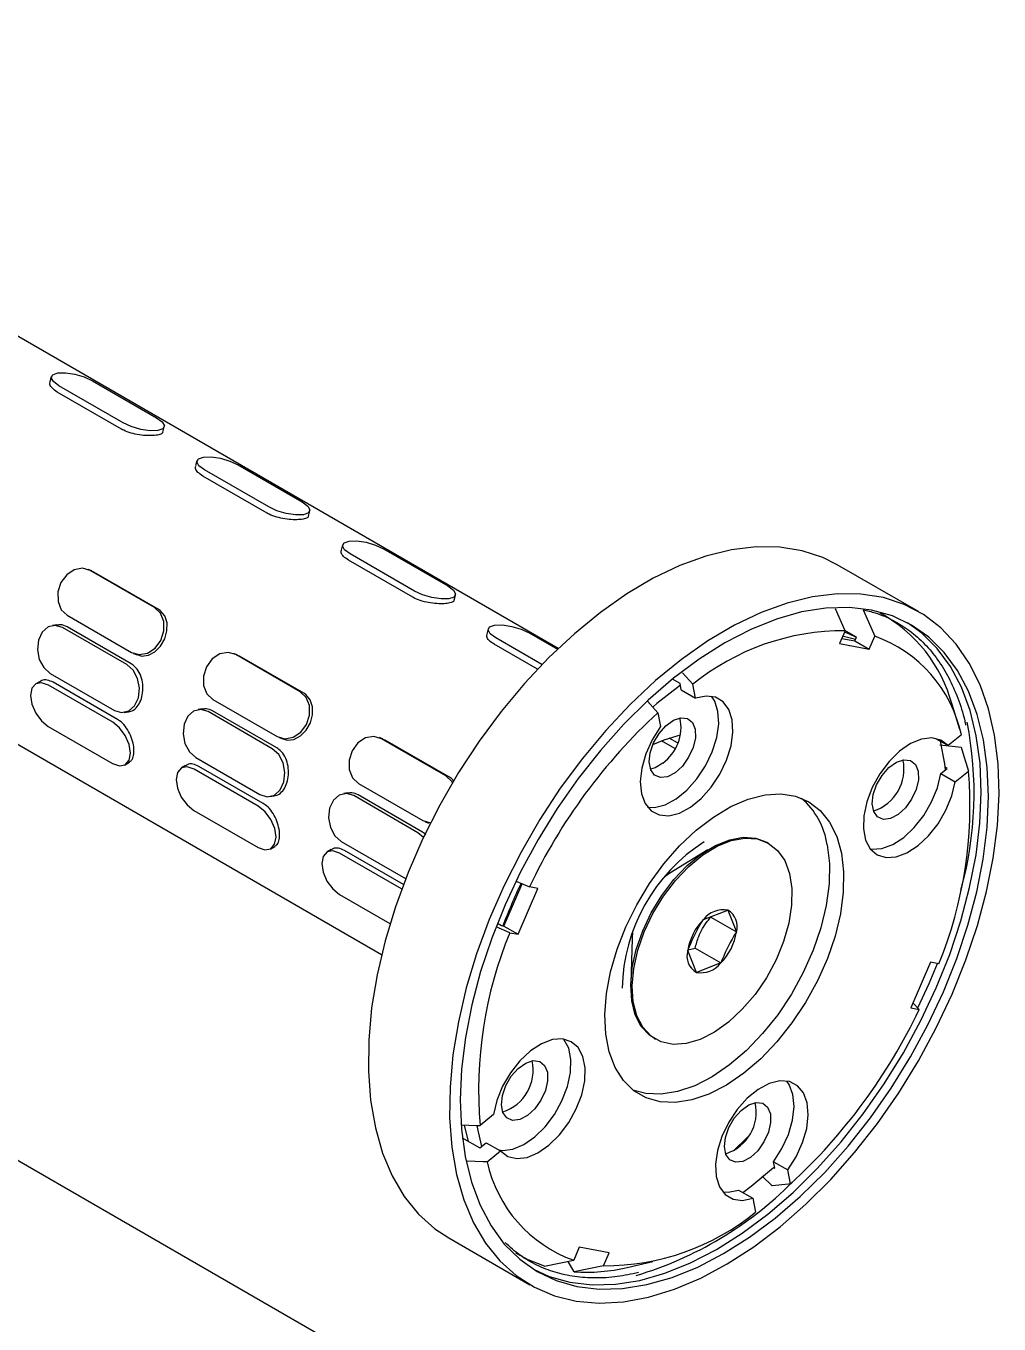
# Model space of a CAD drawing. Extents: x -1084 to 1049, y -151 to 450.
# Drawn here: x -331.4 to -291.2, y 252.4 to 306 of the extents above; entities that cross this region are included whole.
import ezdxf

# ---------------------------------------------------------------- set-up
doc = ezdxf.new("R2010")
doc.units = 0
doc.header["$LTSCALE"] = 23.1
doc.header["$MEASUREMENT"] = 0
doc.layers.get('0').update_dxf_attribs({"linetype": 'CONTINUOUS'})

msp = doc.modelspace()

# ---------------------------------------------------------------- linework, layer by layer
at = {"color": 7, "linetype": 'Continuous', "lineweight": 25}
for p, q in [((-309.41427, 280.33027), (-448.57198, 360.6643)), ((-455.86232, 348.03569), (-316.70461, 267.70165)), ((-309.41427, 246.31113), (-448.57198, 326.64517)), ((-330.33733, 291.54469), (-330.39525, 291.32992)), ((-327.44057, 289.38142), (-330.09195, 290.91203)), ((-327.3713, 289.63828), (-330.02268, 291.16889)), ((-328.6407, 291.37809), (-325.98931, 289.84748)), ((-325.73259, 289.25691), (-325.67467, 289.47168)), ((-324.32752, 288.0753), (-324.38544, 287.86053)), ((-321.36149, 286.16889), (-324.01288, 287.69951)), ((-322.63089, 287.9087), (-319.9795, 286.37809)), ((-321.43076, 285.91203), (-324.08215, 287.44264)), ((-319.72278, 285.78753), (-319.66486, 286.0023)), ((-318.31771, 284.60591), (-318.37563, 284.39114)), ((-315.42096, 282.44264), (-318.07234, 283.97325)), ((-315.35169, 282.69951), (-318.00307, 284.23012)), ((-316.62108, 284.43932), (-313.9697, 282.9087)), ((-328.66618, 283.52572), (-328.81745, 283.58624)), ((-326.07718, 282.01245), (-328.72857, 283.54307)), ((-328.57577, 283.48193), (-328.67058, 283.51323)), ((-325.92439, 281.95132), (-328.57577, 283.48193)), ((-294.5418, 281.84692), (-297.89585, 283.78317)), ((-313.71297, 282.31814), (-313.65506, 282.53291)), ((-297.57671, 281.06119), (-297.97236, 281.96034)), ((-296.82775, 281.91925), (-296.34874, 280.83067)), ((-330.11373, 281.30275), (-330.28792, 281.27638)), ((-329.68021, 281.69538), (-327.02883, 280.16477)), ((-327.22579, 279.661), (-329.87717, 281.19161)), ((-327.03798, 279.68943), (-329.68936, 281.22004)), ((-312.30791, 281.13653), (-312.36583, 280.92175)), ((-310.08845, 279.66111), (-311.99326, 280.76073)), ((-310.61128, 280.96993), (-309.44781, 280.29827)), ((-297.57671, 281.06119), (-297.80601, 280.52914)), ((-297.71449, 280.74149), (-297.16723, 280.63876)), ((-297.10108, 280.79225), (-297.58004, 281.06875)), ((-297.16723, 280.63876), (-297.10108, 280.79225)), ((-296.57804, 280.29862), (-296.34874, 280.83067)), ((-310.27134, 279.46983), (-312.06253, 280.50387)), ((-297.80601, 280.52914), (-296.57804, 280.29862)), ((-297.16723, 280.63876), (-296.57804, 280.29862)), ((-326.93995, 280.12159), (-326.78868, 280.06106)), ((-322.65637, 280.05633), (-322.80764, 280.11686)), ((-320.06737, 278.54307), (-322.71876, 280.07368)), ((-322.56597, 280.01254), (-322.66078, 280.04384)), ((-319.91458, 278.48193), (-322.56597, 280.01254)), ((-330.38689, 279.30149), (-327.73551, 277.77087)), ((-304.28779, 279.32747), (-303.85626, 278.84874)), ((-330.80308, 278.96821), (-330.97698, 278.86868)), ((-327.80506, 277.28639), (-330.45644, 278.817)), ((-327.60488, 277.40096), (-330.25627, 278.93157)), ((-304.38668, 278.88851), (-304.69548, 279.06677)), ((-304.33354, 278.61694), (-304.38668, 278.88851)), ((-304.33354, 278.61694), (-303.74435, 278.27681)), ((-303.74435, 278.27681), (-303.85626, 278.84874)), ((-323.67041, 278.22599), (-321.01902, 276.69538)), ((-305.2998, 277.67698), (-305.72339, 278.1469)), ((-327.32476, 277.68611), (-327.15056, 277.71247)), ((-324.10392, 277.83336), (-324.27812, 277.80699)), ((-321.21598, 276.19161), (-323.86737, 277.72222)), ((-321.02817, 276.22004), (-323.67956, 277.75065)), ((-305.2998, 277.67698), (-305.18789, 277.10504)), ((-292.83527, 276.97738), (-293.15524, 278.01059)), ((-330.46276, 277.11242), (-327.81137, 275.5818)), ((-320.93014, 276.6522), (-320.77887, 276.59168)), ((-316.64657, 276.58694), (-316.79784, 276.64747)), ((-314.05757, 275.07368), (-316.70895, 276.60429)), ((-316.55616, 276.54315), (-316.65097, 276.57445)), ((-313.90478, 275.01254), (-316.55616, 276.54315)), ((-304.60634, 276.19949), (-305.14728, 276.51178)), ((-304.49196, 276.43032), (-304.83332, 276.62738)), ((-293.83721, 276.61666), (-293.32469, 276.32078)), ((-292.77346, 276.76823), (-293.32469, 276.32078)), ((-293.66696, 276.35611), (-292.78533, 276.25054)), ((-327.29084, 275.53012), (-327.11694, 275.62965)), ((-324.79328, 275.49882), (-324.96717, 275.3993)), ((-324.37709, 275.8321), (-321.7257, 274.30149)), ((-321.59508, 273.93157), (-324.24646, 275.46218)), ((-293.62082, 275.16315), (-293.35908, 275.37561)), ((-293.35908, 275.37561), (-293.44458, 275.42497)), ((-321.79525, 273.817), (-324.44664, 275.34761)), ((-293.62082, 275.16315), (-293.03162, 274.82302)), ((-293.03162, 274.82302), (-292.48039, 275.27047)), ((-318.09412, 274.36397), (-318.26831, 274.3376)), ((-317.6606, 274.75661), (-315.00922, 273.22599)), ((-321.31495, 274.21672), (-321.14076, 274.24309)), ((-315.20618, 272.72222), (-317.85756, 274.25283)), ((-315.01837, 272.75065), (-317.66975, 274.28126)), ((-324.45295, 273.64303), (-321.80157, 272.11242)), ((-314.97962, 272.53155), (-315.20618, 272.72222)), ((-314.92033, 273.18282), (-314.76907, 273.12229)), ((-321.28103, 272.06073), (-321.10713, 272.16026)), ((-318.36728, 272.36271), (-315.7159, 270.8321)), ((-300.72947, 272.28594), (-300.79214, 272.32212)), ((-318.78347, 272.02944), (-318.95737, 271.92991)), ((-315.87769, 270.40087), (-318.43683, 271.87823)), ((-315.80676, 270.59005), (-318.23666, 271.99279)), ((-303.245, 272.01934), (-304.80555, 271.0529)), ((-311.66173, 268.87319), (-310.90939, 270.6189)), ((-311.12741, 270.71437), (-310.60514, 270.48567)), ((-304.80555, 271.0529), (-305.00762, 270.91306)), ((-318.44314, 270.17364), (-316.35913, 268.97057)), ((-311.07253, 268.53305), (-310.25902, 270.42069)), ((-310.25902, 270.42069), (-310.60514, 270.48567)), ((-303.41932, 269.14275), (-302.41288, 269.5287)), ((-302.41288, 269.5287), (-302.05594, 268.63073)), ((-311.92716, 268.98752), (-311.76158, 268.89193)), ((-303.1165, 269.24298), (-302.05594, 268.63073)), ((-311.41865, 268.59802), (-311.98042, 268.84403)), ((-311.76158, 268.89193), (-311.66173, 268.87319)), ((-311.66173, 268.87319), (-311.07253, 268.53305)), ((-311.41865, 268.59802), (-311.07253, 268.53305)), ((-306.36588, 268.35004), (-306.42239, 266.51534)), ((-304.06519, 267.88566), (-303.766, 267.95906)), ((-303.766, 267.95906), (-302.70544, 267.34681)), ((-303.71189, 266.96086), (-304.06883, 267.85883)), ((-302.70544, 267.34681), (-303.71189, 266.96086)), ((-294.04984, 267.37784), (-294.86334, 265.49019)), ((-293.70372, 267.31286), (-294.04984, 267.37784)), ((-294.86334, 265.49019), (-294.51723, 265.42522)), ((-294.77347, 265.69873), (-294.51723, 265.42522)), ((-305.45796, 264.2398), (-305.39529, 264.20362)), ((-312.09075, 261.08787), (-312.64198, 260.64042)), ((-313.29739, 260.64195), (-313.12991, 259.99562)), ((-312.77535, 260.6384), (-312.74994, 260.50336)), ((-312.74994, 260.50336), (-312.57624, 259.77653)), ((-313.37567, 260.1375), (-312.64862, 259.71778)), ((-312.64862, 259.71778), (-312.38688, 259.93024)), ((-312.38688, 259.93024), (-311.79768, 259.5901)), ((-302.16559, 259.60416), (-301.60208, 260.15891)), ((-312.34891, 259.14265), (-311.79768, 259.5901)), ((-300.5303, 258.90891), (-300.47054, 258.87441)), ((-300.52367, 259.14598), (-299.93448, 258.80584)), ((-300.47054, 258.87441), (-300.52367, 259.14598)), ((-299.82257, 258.23391), (-299.93448, 258.80584)), ((-300.58884, 258.14351), (-300.99797, 258.54789)), ((-301.96722, 257.97422), (-301.37802, 257.63408)), ((-301.37802, 257.63408), (-301.26611, 257.06214)), ((-313.93461, 256.00021), (-310.58056, 254.06397)), ((-308.54433, 255.61227), (-308.77363, 255.08021)), ((-307.31636, 255.38175), (-308.54433, 255.61227)), ((-309.98364, 254.83348), (-308.77363, 255.08021)), ((-308.75567, 254.60296), (-309.01006, 255.032)), ((-307.54566, 254.8497), (-307.31636, 255.38175)), ((-306.56499, 254.78171), (-305.51024, 255.02131)), ((-307.54566, 254.8497), (-308.75567, 254.60296))]:
    msp.add_line(p, q, dxfattribs=at)
at = {"color": 7, "linetype": 'Continuous', "lineweight": 25, "flags": 128}
for points in [[(-330.02268, 291.16889), (-330.25193, 291.33956), (-330.34108, 291.50017), (-330.27656, 291.62627), (-330.06819, 291.69866), (-329.74769, 291.70633), (-329.36387, 291.6481), (-328.97514, 291.53284), (-328.6407, 291.37809)], [(-325.98931, 289.84748), (-325.76007, 289.67681), (-325.67092, 289.5162), (-325.73544, 289.3901), (-325.94381, 289.31771), (-326.2643, 289.31005), (-326.64813, 289.36828), (-327.03686, 289.48354), (-327.3713, 289.63828)], [(-324.01288, 287.69951), (-324.24212, 287.87017), (-324.33127, 288.03078), (-324.26675, 288.15688), (-324.05838, 288.22928), (-323.73789, 288.23694), (-323.35406, 288.17871), (-322.96533, 288.06345), (-322.63089, 287.9087)], [(-319.9795, 286.37809), (-319.75026, 286.20742), (-319.66111, 286.04682), (-319.72563, 285.92072), (-319.934, 285.84832), (-320.2545, 285.84066), (-320.63832, 285.89889), (-321.02705, 286.01415), (-321.36149, 286.16889)], [(-318.00307, 284.23012), (-318.23232, 284.40079), (-318.32147, 284.5614), (-318.25694, 284.6875), (-318.04857, 284.75989), (-317.72808, 284.76755), (-317.34425, 284.70932), (-316.95553, 284.59406), (-316.62108, 284.43932)], [(-297.89585, 283.78317), (-298.48737, 284.07763), (-299.34931, 284.36168), (-300.27254, 284.51062), (-301.24847, 284.52308), (-302.26796, 284.39892), (-303.32151, 284.13931), (-304.39928, 283.74668), (-305.4912, 283.22469), (-306.58708, 282.57821), (-307.67668, 281.81328), (-308.74984, 280.93704), (-309.79653, 279.95768), (-310.80699, 278.88433), (-311.77177, 277.72702), (-312.68187, 276.49655), (-313.52879, 275.20441), (-314.30463, 273.86267), (-315.00214, 272.48386), (-315.6148, 271.08084), (-316.13691, 269.66672), (-316.56357, 268.2547), (-316.89082, 266.85797), (-317.11559, 265.48956), (-317.23578, 264.16225), (-317.25028, 262.88844), (-317.15894, 261.68001), (-316.96263, 260.54825), (-316.66317, 259.50373), (-316.26336, 258.5562), (-315.76693, 257.71451), (-315.17851, 256.98651), (-314.50361, 256.37901), (-313.93461, 256.00021)], [(-328.72857, 283.54307), (-329.04663, 283.63545), (-329.38871, 283.57312), (-329.70273, 283.36557), (-329.94089, 283.04439), (-330.06691, 282.65849), (-330.06163, 282.26661), (-329.92584, 281.92841), (-329.68021, 281.69538)], [(-313.9697, 282.9087), (-313.74045, 282.73804), (-313.6513, 282.57743), (-313.71583, 282.45133), (-313.9242, 282.37894), (-314.24469, 282.37127), (-314.62852, 282.4295), (-315.01724, 282.54476), (-315.35169, 282.69951)], [(-293.81281, 264.67003), (-293.15696, 266.06257), (-292.58891, 267.47279), (-292.11397, 268.88751), (-291.73658, 270.29353), (-291.46025, 271.67772), (-291.28756, 273.02715), (-291.22014, 274.32924), (-291.2586, 275.57181), (-291.4026, 276.74327), (-291.65077, 277.83268), (-292.00082, 278.82987), (-292.44946, 279.72552), (-292.99252, 280.51129), (-293.62491, 281.17982), (-294.34074, 281.72488), (-295.13333, 282.14138), (-295.99526, 282.42543), (-296.9185, 282.57437), (-297.89442, 282.58683), (-298.91392, 282.46267), (-299.96747, 282.20307), (-301.04523, 281.81043), (-302.13715, 281.28844), (-303.23303, 280.64196), (-304.32264, 279.87703), (-305.3958, 279.00079), (-306.44249, 278.02143), (-307.45294, 276.94808), (-308.41773, 275.79077), (-309.32783, 274.5603), (-310.17475, 273.26816), (-310.95059, 271.92643), (-311.64809, 270.54761), (-312.26076, 269.14459), (-312.78286, 267.73047), (-313.20953, 266.31846), (-313.53677, 264.92172), (-313.76154, 263.55331), (-313.88174, 262.226), (-313.89623, 260.95219), (-313.8049, 259.74376), (-313.60858, 258.612), (-313.30912, 257.56748), (-312.90931, 256.61995), (-312.41288, 255.77826), (-311.82447, 255.05026), (-311.14957, 254.44276), (-310.39448, 253.96141), (-309.56625, 253.61073), (-308.67262, 253.39398), (-307.72193, 253.31319), (-306.72306, 253.3691), (-305.68532, 253.56121), (-304.61842, 253.88771), (-303.53231, 254.34556), (-302.43713, 254.93047), (-301.34311, 255.637), (-300.26047, 256.45855), (-299.1993, 257.38743), (-298.16952, 258.41499), (-297.18075, 259.53163), (-296.24221, 260.72691), (-295.36267, 261.98969), (-294.55034, 263.30816), (-293.81281, 264.67003)], [(-327.02883, 280.16477), (-326.71076, 280.07239), (-326.36868, 280.13472), (-326.05466, 280.34227), (-325.81651, 280.66344), (-325.69048, 281.04934), (-325.69577, 281.44123), (-325.83156, 281.77943), (-326.07718, 282.01245)], [(-326.78427, 280.07355), (-326.61155, 280.01693), (-326.33137, 280.04559), (-326.06104, 280.18582), (-325.8271, 280.42186), (-325.65536, 280.72333), (-325.56353, 281.05463), (-325.5624, 281.38283), (-325.6576, 281.67478), (-325.84344, 281.89655), (-325.92439, 281.95132), (-325.92439, 281.95132)], [(-294.15366, 264.79803), (-293.51416, 266.1574), (-292.9618, 267.53408), (-292.50188, 268.91482), (-292.13884, 270.28632), (-291.87617, 271.63537), (-291.71641, 272.94899), (-291.66108, 274.21451), (-291.71073, 275.41975), (-291.86488, 276.55311), (-292.12203, 277.60367), (-292.47973, 278.56131), (-292.93451, 279.41681), (-293.482, 280.16193), (-294.11693, 280.7895), (-294.83318, 281.29347), (-295.62386, 281.66898), (-296.48134, 281.91243), (-297.39738, 282.02146), (-298.36315, 281.99503), (-299.36935, 281.83339), (-300.40629, 281.53809), (-301.46398, 281.11199), (-302.53224, 280.55919), (-303.60077, 279.885), (-304.6593, 279.09593), (-305.69761, 278.19957), (-306.70573, 277.20455), (-307.67393, 276.12045), (-308.59289, 274.95772), (-309.45376, 273.72756), (-310.24825, 272.44181), (-310.96871, 271.11285), (-311.6082, 269.75349), (-312.16057, 268.37681), (-312.62049, 266.99607), (-312.98353, 265.62457), (-313.2462, 264.27551), (-313.40596, 262.9619), (-313.46129, 261.69638), (-313.41164, 260.49113), (-313.25749, 259.35778), (-313.00033, 258.30722), (-312.64264, 257.34958), (-312.18786, 256.49408), (-311.64037, 255.74895), (-311.00544, 255.12139), (-310.28919, 254.61742), (-309.49851, 254.24191), (-308.64103, 253.99846), (-307.72499, 253.88943), (-306.75922, 253.91586), (-305.75302, 254.0775), (-304.71608, 254.37279), (-303.65839, 254.79889), (-302.59013, 255.3517), (-301.5216, 256.02588), (-300.46307, 256.81496), (-299.42475, 257.71132), (-298.41664, 258.70634), (-297.44844, 259.79043), (-296.52948, 260.95316), (-295.66861, 262.18332), (-294.87412, 263.46908), (-294.15366, 264.79803)], [(-329.87717, 281.19161), (-330.17842, 281.28238), (-330.4726, 281.21545), (-330.71494, 281.00101), (-330.86853, 280.67172), (-330.91, 280.27769), (-330.83303, 279.87893), (-330.64934, 279.53613), (-330.38689, 279.30149)], [(-311.99326, 280.76073), (-312.22251, 280.9314), (-312.31166, 281.09201), (-312.24714, 281.21811), (-312.03877, 281.2905), (-311.71827, 281.29816), (-311.33445, 281.23993), (-310.94572, 281.12467), (-310.61128, 280.96993)], [(-294.44826, 264.9681), (-293.80876, 266.32747), (-293.2564, 267.70415), (-292.79648, 269.08489), (-292.43344, 270.45639), (-292.17077, 271.80544), (-292.01101, 273.11905), (-291.95568, 274.38458), (-292.00533, 275.58982), (-292.15948, 276.72318), (-292.41663, 277.77374), (-292.77432, 278.73138), (-293.22911, 279.58688), (-293.7766, 280.332), (-294.41153, 280.95957), (-295.00295, 281.38829)], [(-297.14187, 280.69761), (-297.63585, 280.82762), (-297.674, 280.83545)], [(-297.10347, 280.78671), (-297.42187, 280.92711), (-297.60501, 280.99553)], [(-327.73551, 277.77087), (-327.43426, 277.68011), (-327.14008, 277.74704), (-326.89775, 277.96147), (-326.74415, 278.29077), (-326.70268, 278.68479), (-326.77965, 279.08355), (-326.96334, 279.42635), (-327.22579, 279.661)], [(-322.71876, 280.07368), (-323.03682, 280.16606), (-323.37891, 280.10373), (-323.69293, 279.89618), (-323.93108, 279.57501), (-324.05711, 279.1891), (-324.05182, 278.79722), (-323.91603, 278.45902), (-323.67041, 278.22599)], [(-330.45644, 278.817), (-330.73853, 278.91483), (-330.97815, 278.86801), (-331.13883, 278.68367), (-331.1961, 278.38988), (-331.14124, 278.03136), (-330.98261, 277.66269), (-330.74436, 277.34), (-330.46276, 277.11242)], [(-304.37199, 278.81341), (-305.3458, 278.05179), (-305.50194, 277.91863)], [(-321.01902, 276.69538), (-320.70096, 276.603), (-320.35888, 276.66533), (-320.04485, 276.87288), (-319.8067, 277.19405), (-319.68067, 277.57996), (-319.68596, 277.97184), (-319.82175, 278.31004), (-320.06737, 278.54307)], [(-320.77447, 276.60416), (-320.60175, 276.54754), (-320.32157, 276.5762), (-320.05124, 276.71644), (-319.81729, 276.95247), (-319.64555, 277.25395), (-319.55372, 277.58524), (-319.55259, 277.91344), (-319.64779, 278.20539), (-319.83363, 278.42716), (-319.91458, 278.48193), (-319.91458, 278.48193)], [(-305.18789, 277.10504), (-305.53258, 276.5608), (-305.79674, 275.97868), (-305.96539, 275.39173), (-306.02893, 274.83327), (-305.98378, 274.33502), (-305.83248, 273.92527), (-305.58363, 273.62727), (-305.25137, 273.45796), (-304.85454, 273.42694), (-304.4157, 273.53598), (-303.95975, 273.77889), (-303.51258, 274.14187), (-303.09959, 274.60431), (-302.74422, 275.13995), (-302.46665, 275.71839), (-302.28264, 276.30678), (-302.20264, 276.87171), (-302.23119, 277.3811), (-302.36667, 277.80603), (-302.60139, 278.12237), (-302.92202, 278.31217), (-303.31036, 278.36464), (-303.74435, 278.27681)], [(-305.72705, 273.77399), (-305.44374, 273.76708), (-305.0049, 273.87612), (-304.54895, 274.11902), (-304.10178, 274.482), (-303.68879, 274.94444), (-303.33341, 275.48009), (-303.05584, 276.05853), (-302.87184, 276.64692), (-302.79184, 277.21184), (-302.82039, 277.72123), (-302.95587, 278.14616), (-303.08755, 278.35281)], [(-323.86737, 277.72222), (-324.16861, 277.81299), (-324.4628, 277.74606), (-324.70513, 277.53163), (-324.85872, 277.20233), (-324.90019, 276.80831), (-324.82322, 276.40954), (-324.63953, 276.06674), (-324.37709, 275.8321)], [(-327.81137, 275.5818), (-327.52929, 275.48398), (-327.28967, 275.53079), (-327.12899, 275.71513), (-327.07172, 276.00893), (-327.12657, 276.36745), (-327.2852, 276.73612), (-327.52345, 277.05881), (-327.80506, 277.28639)], [(-303.76533, 276.99539), (-303.75432, 276.63801), (-303.84618, 276.23682), (-304.03096, 275.8353), (-304.28863, 275.47696), (-304.59128, 275.20062), (-304.9061, 275.03624), (-305.19898, 275.00163), (-305.43818, 275.10054), (-305.59779, 275.32224), (-305.6605, 275.64272), (-305.61951, 276.02725), (-305.47928, 276.43415), (-305.255, 276.81934), (-304.97096, 277.14107), (-304.65796, 277.36447), (-304.34991, 277.46534), (-304.08019, 277.43275), (-303.87803, 277.27023), (-303.76533, 276.99539)], [(-316.70895, 276.60429), (-317.02702, 276.69667), (-317.3691, 276.63434), (-317.68312, 276.42679), (-317.92127, 276.10562), (-318.0473, 275.71972), (-318.04202, 275.32783), (-317.90623, 274.98963), (-317.6606, 274.75661)], [(-304.38335, 276.75336), (-305.05778, 276.54699), (-305.51695, 276.3476)], [(-293.32469, 276.32078), (-293.62367, 276.54621), (-293.99572, 276.63649), (-294.4197, 276.58647), (-294.87154, 276.39901), (-295.32559, 276.08475), (-295.75606, 275.66153), (-296.13852, 275.15338), (-296.45125, 274.58916), (-296.67649, 274.00089), (-296.80145, 273.42199), (-296.81904, 272.88533), (-296.72825, 272.42136), (-296.53425, 272.05645), (-296.24805, 271.8113), (-295.8859, 271.69984), (-295.46836, 271.72839), (-295.01914, 271.89534), (-294.56374, 272.19121), (-294.12803, 272.59919), (-293.73674, 273.09612), (-293.41209, 273.65378), (-293.17252, 274.24052), (-293.03162, 274.82302)], [(-293.43146, 275.31686), (-293.46322, 275.56473), (-293.64234, 276.50416)], [(-321.7257, 274.30149), (-321.42446, 274.21072), (-321.13027, 274.27765), (-320.88794, 274.49208), (-320.73435, 274.82138), (-320.69288, 275.2154), (-320.76985, 275.61417), (-320.95354, 275.95697), (-321.21598, 276.19161)], [(-292.78533, 276.25054), (-292.71316, 276.01865), (-292.48039, 275.27047)], [(-324.44664, 275.34761), (-324.72872, 275.44544), (-324.96834, 275.39862), (-325.12902, 275.21429), (-325.18629, 274.92049), (-325.13144, 274.56197), (-324.97281, 274.1933), (-324.73455, 273.87061), (-324.45295, 273.64303)], [(-305.10234, 275.60033), (-305.41733, 275.40577), (-305.60776, 275.34797)], [(-294.5613, 275.26757), (-294.55029, 274.91019), (-294.64215, 274.509), (-294.82692, 274.10748), (-295.0846, 273.74914), (-295.38724, 273.4728), (-295.70207, 273.30842), (-295.99495, 273.27381), (-296.23415, 273.37272), (-296.39375, 273.59442), (-296.45646, 273.9149), (-296.41548, 274.29943), (-296.27525, 274.70634), (-296.05096, 275.09152), (-295.76693, 275.41325), (-295.45393, 275.63665), (-295.14587, 275.73752), (-294.87615, 275.70493), (-294.67399, 275.54241), (-294.5613, 275.26757)], [(-313.77994, 274.78868), (-313.81194, 274.84065), (-314.05757, 275.07368)], [(-296.5265, 272.04671), (-296.47509, 272.03997), (-296.05755, 272.06853), (-295.60833, 272.23548), (-295.15294, 272.53134), (-294.71723, 272.93932), (-294.32594, 273.43625), (-294.00129, 273.99392), (-293.76171, 274.58066), (-293.62082, 275.16315)], [(-317.85756, 274.25283), (-318.15881, 274.3436), (-318.45299, 274.27667), (-318.69532, 274.06224), (-318.84892, 273.73294), (-318.89038, 273.33892), (-318.81342, 272.94015), (-318.62973, 272.59736), (-318.36728, 272.36271)], [(-297.72531, 271.88085), (-297.6339, 271.10846), (-297.6475, 270.26887), (-297.76583, 269.37998), (-297.98637, 268.46072), (-298.30441, 267.53069), (-298.71317, 266.60972), (-299.20395, 265.71743), (-299.76628, 264.87283), (-300.38818, 264.09394), (-301.05639, 263.39735), (-301.75668, 262.79791), (-302.47411, 262.30839), (-303.1934, 261.93923), (-303.89921, 261.69829), (-304.57651, 261.59072), (-305.21085, 261.61879), (-305.78872, 261.78192), (-306.2978, 262.07663), (-306.72724, 262.49664), (-307.06789, 263.03299), (-307.31249, 263.67426), (-307.45582, 264.40677), (-307.49483, 265.21491), (-307.42868, 266.08146), (-307.2588, 266.98796), (-306.98879, 267.91507), (-306.62442, 268.84305), (-306.17344, 269.75211), (-305.64548, 270.62287), (-305.05178, 271.43678), (-304.405, 272.1765), (-303.71892, 272.82625), (-303.00816, 273.37219), (-302.28788, 273.80268), (-301.57343, 274.10854), (-300.88002, 274.28326), (-300.22245, 274.32312), (-299.61472, 274.22726), (-299.06979, 273.99773), (-298.59928, 273.63941), (-298.2132, 273.15996), (-297.9198, 272.56957), (-297.72531, 271.88085)], [(-321.80157, 272.11242), (-321.51948, 272.01459), (-321.27986, 272.06141), (-321.11918, 272.24574), (-321.06191, 272.53954), (-321.11677, 272.89806), (-321.2754, 273.26673), (-321.51365, 273.58942), (-321.79525, 273.817)], [(-315.00922, 273.22599), (-314.69115, 273.13361), (-314.68567, 273.13338)], [(-305.45796, 264.2398), (-305.64568, 264.3672), (-305.98534, 264.73036), (-306.23307, 265.20764), (-306.38091, 265.78369), (-306.4241, 266.44001), (-306.36125, 267.15551), (-306.19439, 267.90717), (-305.92889, 268.67085), (-305.57326, 269.42199), (-305.13894, 270.13646), (-304.6399, 270.7913), (-304.09217, 271.36545), (-303.51336, 271.84046), (-302.92206, 272.20107), (-302.33729, 272.43568), (-301.77784, 272.53675), (-301.26169, 272.50104), (-300.80543, 272.3297), (-300.79214, 272.32212)], [(-305.16233, 264.09366), (-305.58301, 264.33102), (-305.92267, 264.69418), (-306.1704, 265.17146), (-306.31824, 265.74752), (-306.36143, 266.40384), (-306.29858, 267.11933), (-306.13172, 267.87099), (-305.86622, 268.63467), (-305.51059, 269.38581), (-305.07627, 270.10029), (-304.57723, 270.75512), (-304.0295, 271.32927), (-303.45069, 271.80428), (-302.85939, 272.16489), (-302.27462, 272.3995), (-301.71517, 272.50058), (-301.19902, 272.46487), (-300.74276, 272.29352), (-300.36105, 271.99204), (-300.06617, 271.57013), (-299.86759, 271.04133), (-299.77169, 270.42265), (-299.78156, 269.73397), (-299.89687, 268.99743), (-300.11393, 268.2367), (-300.42575, 267.47623), (-300.82232, 266.74045), (-301.29088, 266.05303), (-301.81638, 265.43606), (-302.38193, 264.90936), (-302.96935, 264.48986), (-303.55976, 264.19105), (-304.13419, 264.02252), (-304.67416, 263.98971), (-305.16233, 264.09366)], [(-298.31451, 272.22098), (-298.2231, 271.4486), (-298.2367, 270.60901), (-298.35503, 269.72011), (-298.57556, 268.80085), (-298.8936, 267.87083), (-299.30237, 266.94985), (-299.79315, 266.05756), (-300.35548, 265.21297), (-300.97738, 264.43408), (-301.64559, 263.73749), (-302.34588, 263.13805), (-303.06331, 262.64853), (-303.7826, 262.27937), (-304.48841, 262.03843), (-305.16571, 261.93085), (-305.80005, 261.95893), (-306.33228, 262.10339)], [(-318.43683, 271.87823), (-318.71892, 271.97606), (-318.95854, 271.92924), (-319.11921, 271.7449), (-319.17648, 271.4511), (-319.12163, 271.09258), (-318.963, 270.72391), (-318.72475, 270.40122), (-318.44314, 270.17364)], [(-306.34583, 268.59495), (-306.36388, 268.39848), (-306.36588, 268.35004)], [(-294.56636, 265.49368), (-294.10336, 266.49754), (-293.76064, 267.32355)], [(-310.41401, 254.69266), (-309.79311, 254.41197), (-308.93562, 254.16853), (-308.01959, 254.0595), (-307.05382, 254.08593), (-306.04762, 254.24757), (-305.01068, 254.54286), (-303.95299, 254.96896), (-302.88473, 255.52177), (-301.8162, 256.19595), (-300.75767, 256.98503), (-299.71935, 257.88139), (-298.71124, 258.87641), (-297.74304, 259.9605), (-296.82408, 261.12323), (-295.96321, 262.35339), (-295.16872, 263.63914), (-294.44826, 264.9681)], [(-311.79768, 259.5901), (-311.4987, 259.36467), (-311.12665, 259.2744), (-310.70267, 259.32442), (-310.25083, 259.51188), (-309.79678, 259.82614), (-309.36631, 260.24936), (-308.98385, 260.75751), (-308.67112, 261.32173), (-308.44588, 261.90999), (-308.32092, 262.48889), (-308.30333, 263.02556), (-308.39411, 263.48952), (-308.58812, 263.85444), (-308.87432, 264.09959), (-309.23647, 264.21105), (-309.65401, 264.18249), (-310.10323, 264.01555), (-310.55863, 263.71968), (-310.99434, 263.3117), (-311.38563, 262.81477), (-311.71028, 262.2571), (-311.94985, 261.67036), (-312.09075, 261.08787)], [(-311.87435, 259.63437), (-311.71585, 259.61454), (-311.29187, 259.66455), (-310.84003, 259.85201), (-310.38598, 260.16627), (-309.9555, 260.58949), (-309.57304, 261.09764), (-309.26032, 261.66187), (-309.03508, 262.25013), (-308.91012, 262.82903), (-308.89253, 263.3657), (-308.98331, 263.82966), (-309.17731, 264.19458), (-309.18507, 264.20431)], [(-309.86286, 262.84688), (-309.85184, 262.4895), (-309.9437, 262.08832), (-310.12848, 261.6868), (-310.38615, 261.32845), (-310.6888, 261.05212), (-311.00362, 260.88774), (-311.2965, 260.85313), (-311.53571, 260.95203), (-311.69531, 261.17374), (-311.75802, 261.49422), (-311.71704, 261.87875), (-311.57681, 262.28565), (-311.35252, 262.67084), (-311.06849, 262.99256), (-310.75548, 263.21597), (-310.44743, 263.31684), (-310.17771, 263.28425), (-309.97555, 263.12173), (-309.86286, 262.84688)], [(-299.93448, 258.80584), (-299.58979, 259.35008), (-299.32563, 259.9322), (-299.15698, 260.51916), (-299.09343, 261.07761), (-299.13859, 261.57586), (-299.28989, 261.98562), (-299.53873, 262.28361), (-299.871, 262.45293), (-300.26782, 262.48394), (-300.70667, 262.3749), (-301.16262, 262.132), (-301.60979, 261.76902), (-302.02278, 261.30658), (-302.37815, 260.77093), (-302.65572, 260.19249), (-302.83973, 259.60411), (-302.91973, 259.03918), (-302.89118, 258.52979), (-302.7557, 258.10486), (-302.52098, 257.78851), (-302.20035, 257.59872), (-301.81201, 257.54625), (-301.37802, 257.63408)], [(-300.52367, 259.14598), (-300.17899, 259.69022), (-299.91482, 260.27234), (-299.74618, 260.85929), (-299.68263, 261.41775), (-299.72779, 261.916), (-299.87908, 262.32576), (-299.98103, 262.47649)], [(-300.65882, 261.11906), (-300.64781, 260.76169), (-300.73967, 260.3605), (-300.92445, 259.95898), (-301.18212, 259.60063), (-301.48477, 259.3243), (-301.79959, 259.15992), (-302.09247, 259.12531), (-302.33167, 259.22421), (-302.49128, 259.44592), (-302.55399, 259.7664), (-302.513, 260.15093), (-302.37277, 260.55783), (-302.14849, 260.94302), (-301.86445, 261.26474), (-301.55145, 261.48815), (-301.2434, 261.58902), (-300.97368, 261.55643), (-300.77152, 261.39391), (-300.65882, 261.11906)], [(-313.40362, 260.66142), (-312.80252, 260.64484), (-312.64198, 260.64042)], [(-312.34891, 259.14265), (-312.50946, 259.14707), (-313.17976, 259.16556)], [(-301.79551, 257.87509), (-301.4493, 258.1381), (-300.5303, 258.90891)], [(-299.82257, 258.23391), (-299.90667, 258.22398), (-300.58884, 258.14351)], [(-302.62402, 257.89821), (-302.40121, 257.88638), (-301.96722, 257.97422)], [(-309.98364, 254.83348), (-310.65319, 255.09052), (-311.17098, 255.36928)]]:
    msp.add_lwpolyline(points, dxfattribs=at)
at = {"color": 7, "linetype": 'Continuous', "lineweight": 25}
for centre, radius, start, end in [((-299.07384, 276.41061), 6.13105, 15.12723, 61.472977), ((-297.61973, 271.16552), 9.89577, 89.750907, 129.066472), ((-298.21085, 275.58737), 5.56414, 12.252944, 70.448006), ((-289.37076, 260.37281), 23.51954, 132.630557, 154.533905), ((-306.16123, 277.07335), 1.81412, 305.710714, 12.294628), ((-307.28841, 274.36093), 15.03949, 344.53848, 11.24023), ((-296.95658, 275.34702), 1.8132, 287.752603, 12.252774), ((-309.6648, 273.83941), 17.24389, 337.760155, 4.760404), ((-301.39317, 271.77709), 3.1105, 8.204614, 49.65056), ((-299.42415, 266.1527), 7.35493, 122.637383, 178.82391), ((-290.24158, 260.7507), 22.9468, 154.494403, 159.250469), ((-302.60128, 268.51476), 1.03129, 79.474044, 142.487966), ((-302.80041, 268.85473), 0.77744, 343.254347, 60.101085), ((-301.74899, 267.49152), 2.34874, 135.32965, 171.002978), ((-295.45757, 262.07148), 17.24389, 157.760155, 184.760404), ((-304.37578, 268.99804), 2.34874, 315.32965, 351.002978), ((-303.32436, 267.63483), 0.77744, 163.254347, 240.101085), ((-303.52349, 267.97479), 1.03129, 259.474044, 322.487966), ((-315.75161, 275.53808), 23.51954, 312.630557, 334.533905), ((-312.26669, 262.93127), 1.82053, 287.961614, 12.043763), ((-303.06036, 261.20213), 1.81856, 287.905634, 12.099742), ((-306.91152, 260.32352), 5.56414, 192.252944, 250.448006), ((-310.56573, 269.09397), 15.28058, 286.624427, 315.049682), ((-307.50264, 264.74537), 9.89577, 269.750907, 309.066472), ((-308.25172, 261.94019), 7.35452, 266.070884, 283.258568)]:
    msp.add_arc(centre, radius, start, end, dxfattribs=at)
for points, knots in [([(-330.09195, 290.91203), (-330.16556, 290.96202), (-330.31275, 291.06199), (-330.40985, 291.21485), (-330.39126, 291.29403), (-330.3835, 291.32705)], [0, 0, 0, 0, 0.36830259, 0.73651368, 1, 1, 1, 1]), ([(-325.74433, 289.25978), (-325.74335, 289.24998), (-325.73896, 289.20613), (-325.84737, 289.15575), (-326.06109, 289.11296), (-326.36087, 289.10627), (-326.70271, 289.13754), (-327.05005, 289.21185), (-327.29645, 289.30264), (-327.41132, 289.36543), (-327.44057, 289.38142)], [0, 0, 0, 0, 0.043636451, 0.19527609, 0.345874194, 0.495385408, 0.645425205, 0.796799362, 0.9482584, 1, 1, 1, 1]), ([(-324.08215, 287.44264), (-324.15575, 287.49263), (-324.30295, 287.5926), (-324.40004, 287.74546), (-324.38145, 287.82464), (-324.37369, 287.85767)], [0, 0, 0, 0, 0.36830259, 0.73651368, 1, 1, 1, 1]), ([(-319.73453, 285.79039), (-319.73355, 285.78059), (-319.72916, 285.73675), (-319.83756, 285.68636), (-320.05128, 285.64357), (-320.35107, 285.63688), (-320.69291, 285.66816), (-321.04025, 285.74247), (-321.28664, 285.83326), (-321.40151, 285.89604), (-321.43076, 285.91203)], [0, 0, 0, 0, 0.04363645, 0.19527609, 0.34587419, 0.49538541, 0.64542521, 0.79679936, 0.9482584, 1, 1, 1, 1]), ([(-318.07234, 283.97325), (-318.14595, 284.02325), (-318.29314, 284.12321), (-318.39024, 284.27607), (-318.37164, 284.35525), (-318.36389, 284.38828)], [0, 0, 0, 0, 0.36830259, 0.73651368, 1, 1, 1, 1]), ([(-313.72472, 282.321), (-313.72374, 282.31121), (-313.71935, 282.26736), (-313.82775, 282.21697), (-314.04148, 282.17418), (-314.34126, 282.1675), (-314.6831, 282.19877), (-315.03044, 282.27308), (-315.27684, 282.36387), (-315.39171, 282.42665), (-315.42096, 282.44264)], [0, 0, 0, 0, 0.04363645, 0.19527609, 0.34587419, 0.49538541, 0.64542521, 0.79679936, 0.9482584, 1, 1, 1, 1]), ([(-296.82782, 281.91927), (-296.65923, 281.88212), (-296.22026, 281.78538), (-295.57508, 281.49742), (-294.89194, 281.07189), (-294.27966, 280.52945), (-293.74211, 279.88057), (-293.28243, 279.13225), (-292.91465, 278.28305), (-292.68816, 277.62082), (-292.6125, 277.22125), (-292.60087, 277.15984)], [0, 0, 0, 0, 0.07993443, 0.20812813, 0.33674812, 0.4655115, 0.59401385, 0.72206734, 0.84966032, 0.97689204, 1, 1, 1, 1]), ([(-329.68936, 281.22004), (-329.77587, 281.26099), (-329.91387, 281.32633), (-330.05812, 281.29902), (-330.11196, 281.28884)], [0, 0, 0, 0, 0.6268181, 1, 1, 1, 1]), ([(-312.06253, 280.50387), (-312.13614, 280.55386), (-312.28333, 280.65383), (-312.38043, 280.80668), (-312.36184, 280.88586), (-312.35408, 280.91889)], [0, 0, 0, 0, 0.36830259, 0.73651368, 1, 1, 1, 1]), ([(-327.15233, 277.72639), (-327.11923, 277.7279), (-327.00374, 277.7332), (-326.83432, 277.86243), (-326.6683, 278.09734), (-326.5693, 278.41249), (-326.5455, 278.76201), (-326.60201, 279.1107), (-326.73893, 279.41831), (-326.90111, 279.60261), (-327.0102, 279.67181), (-327.03798, 279.68943)], [0, 0, 0, 0, 0.05195514, 0.18122709, 0.31105055, 0.43998233, 0.56798358, 0.69643737, 0.82603354, 0.95570239, 1, 1, 1, 1]), ([(-330.25627, 278.93157), (-330.33903, 278.96781), (-330.50454, 279.04028), (-330.69801, 279.03353), (-330.77642, 278.97245), (-330.7962, 278.95704)], [0, 0, 0, 0, 0.42789486, 0.85568343, 1, 1, 1, 1]), ([(-323.67956, 277.75065), (-323.76606, 277.7916), (-323.90406, 277.85694), (-324.04832, 277.82964), (-324.10215, 277.81945)], [0, 0, 0, 0, 0.626818098, 1, 1, 1, 1]), ([(-327.12382, 275.64082), (-327.08852, 275.66084), (-326.99992, 275.7111), (-326.93081, 275.9041), (-326.91567, 276.18207), (-326.97406, 276.50674), (-327.09938, 276.83686), (-327.28512, 277.13384), (-327.46637, 277.31446), (-327.57677, 277.3834), (-327.60488, 277.40096)], [0, 0, 0, 0, 0.09499181, 0.23848861, 0.38099982, 0.52248249, 0.66446537, 0.80771095, 0.95103685, 1, 1, 1, 1]), ([(-321.14253, 274.257), (-321.10942, 274.25852), (-320.99394, 274.26381), (-320.82452, 274.39304), (-320.65849, 274.62795), (-320.55949, 274.94311), (-320.53569, 275.29262), (-320.59221, 275.64131), (-320.72912, 275.94892), (-320.8913, 276.13323), (-321.00039, 276.20242), (-321.02817, 276.22004)], [0, 0, 0, 0, 0.051955144, 0.18122709, 0.311050553, 0.439982326, 0.567983578, 0.696437367, 0.826033544, 0.955702389, 1, 1, 1, 1]), ([(-324.24646, 275.46218), (-324.32922, 275.49842), (-324.49473, 275.57089), (-324.6882, 275.56414), (-324.76662, 275.50306), (-324.7864, 275.48765)], [0, 0, 0, 0, 0.42789486, 0.85568343, 1, 1, 1, 1]), ([(-313.72421, 274.8389), (-313.75463, 274.88188), (-313.80443, 274.95225), (-313.87666, 274.99565), (-313.90478, 275.01254)], [0, 0, 0, 0, 0.61076423, 1, 1, 1, 1]), ([(-317.66975, 274.28126), (-317.75625, 274.32222), (-317.89426, 274.38755), (-318.03851, 274.36025), (-318.09234, 274.35006)], [0, 0, 0, 0, 0.6268181, 1, 1, 1, 1]), ([(-321.11401, 272.17143), (-321.07872, 272.19145), (-320.99011, 272.24171), (-320.92101, 272.43471), (-320.90586, 272.71268), (-320.96426, 273.03735), (-321.08957, 273.36748), (-321.27531, 273.66445), (-321.45656, 273.84507), (-321.56696, 273.91401), (-321.59508, 273.93157)], [0, 0, 0, 0, 0.09499181, 0.23848861, 0.38099982, 0.52248249, 0.66446537, 0.80771095, 0.95103685, 1, 1, 1, 1]), ([(-314.88601, 272.63975), (-314.90209, 272.65944), (-314.94067, 272.70667), (-314.98975, 272.73445), (-315.01837, 272.75065)], [0, 0, 0, 0, 0.41683037, 1, 1, 1, 1]), ([(-318.23666, 271.99279), (-318.31942, 272.02903), (-318.48492, 272.1015), (-318.67839, 272.09475), (-318.75681, 272.03367), (-318.77659, 272.01826)], [0, 0, 0, 0, 0.427894863, 0.855683426, 1, 1, 1, 1]), ([(-304.06883, 267.85883), (-303.90501, 268.24236), (-303.71478, 268.68774), (-303.45535, 269.08727), (-303.41932, 269.14275)], [0, 0, 0, 0, 0.86115087, 1, 1, 1, 1]), ([(-303.766, 267.95906), (-303.72063, 268.1224), (-303.60999, 268.52076), (-303.3588, 268.9482), (-303.16234, 269.18721), (-303.1165, 269.24298)], [0, 0, 0, 0, 0.34762434, 0.84776916, 1, 1, 1, 1]), ([(-302.05594, 268.63073), (-302.09196, 268.57526), (-302.35139, 268.17573), (-302.54163, 267.73035), (-302.70544, 267.34681)], [0, 0, 0, 0, 0.13884913, 1, 1, 1, 1]), ([(-306.09876, 254.57174), (-306.39462, 254.50867), (-307.0045, 254.37867), (-307.88578, 254.32845), (-308.74388, 254.38581), (-309.55281, 254.56293), (-310.30554, 254.85835), (-311.00191, 255.2613), (-311.40806, 255.62444), (-311.61109, 255.80597)], [0, 0, 0, 0, 0.13489148, 0.2780625, 0.42154599, 0.56549587, 0.71001057, 0.8550368, 1, 1, 1, 1])]:
    msp.add_open_spline(points, degree=3, knots=knots, dxfattribs=at)

doc.saveas('drawing.dxf')
